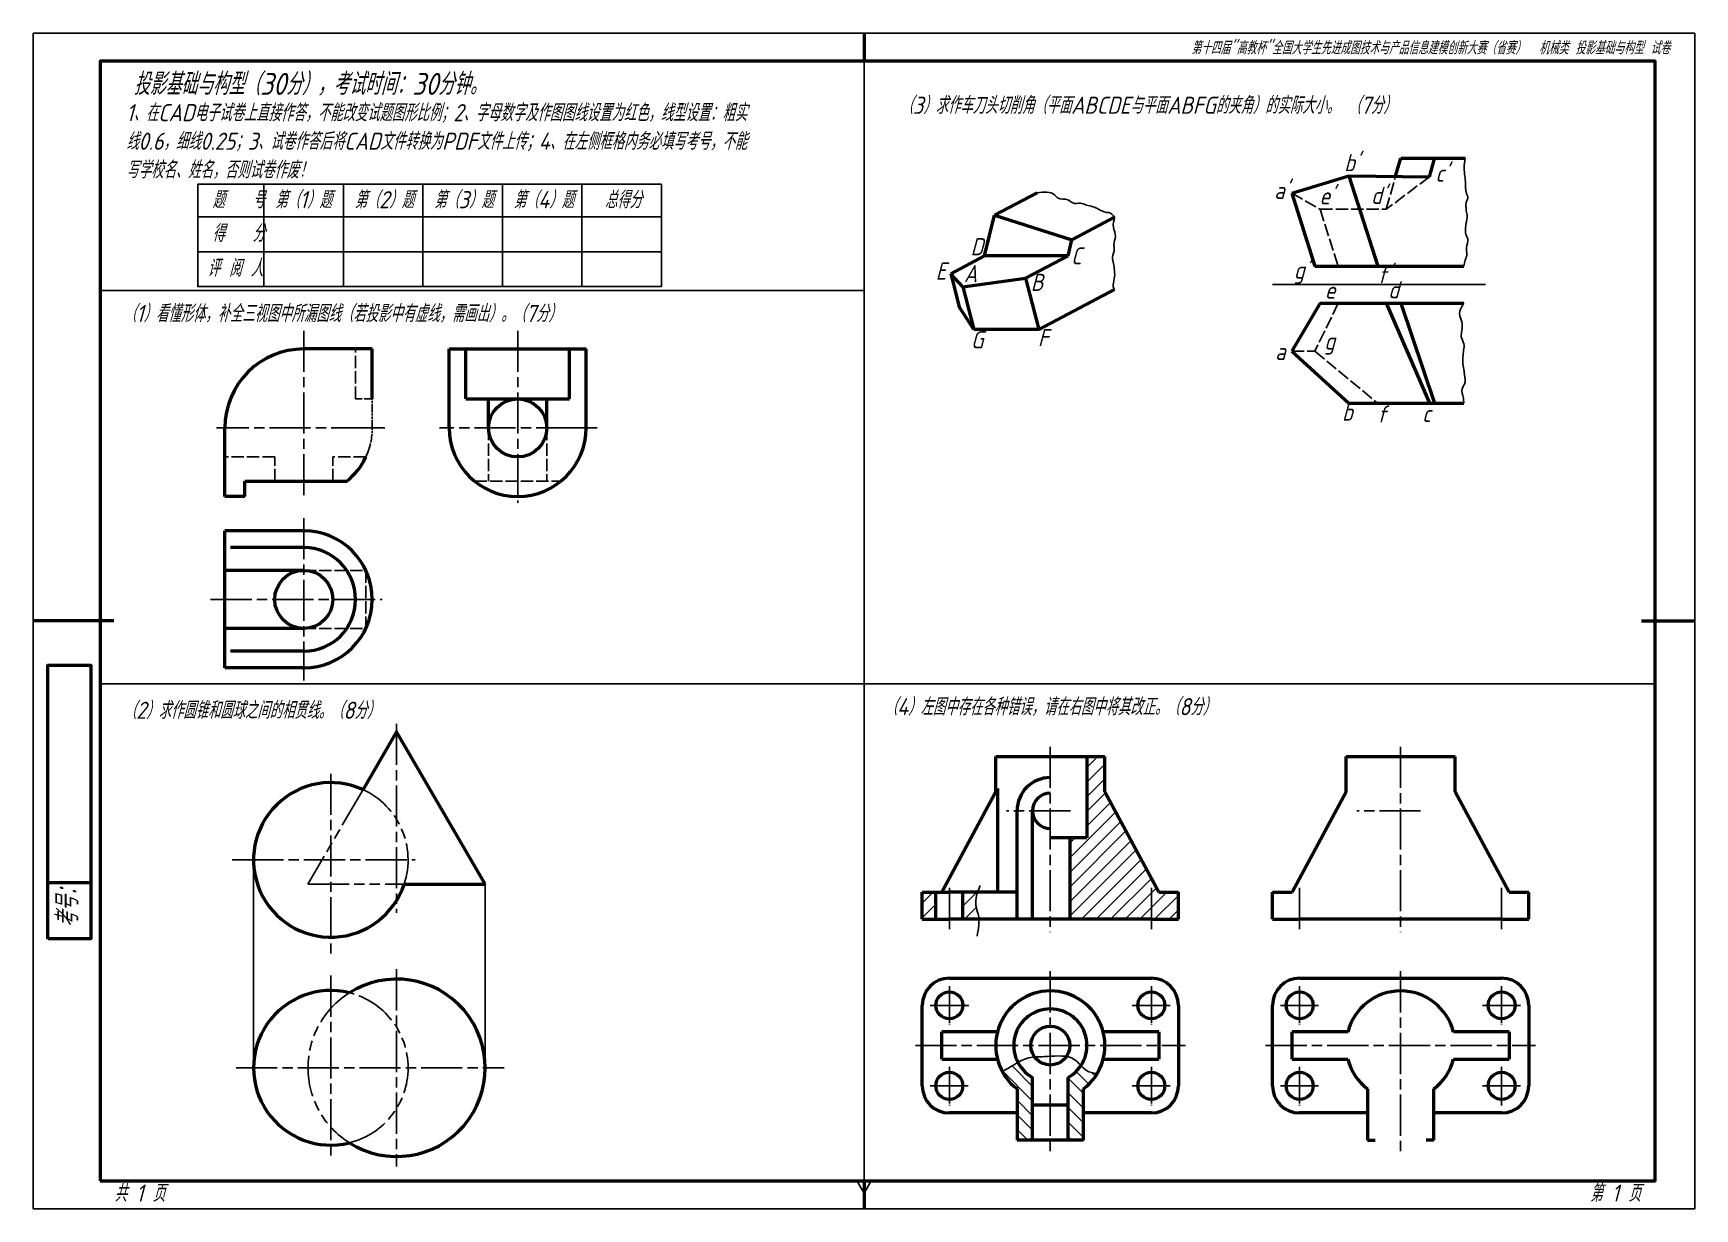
# Model space of a CAD drawing. Header units: millimetres. Extents: x 0 to 485, y 0 to 343.
import ezdxf

# ---------------------------------------------------------------- set-up
doc = ezdxf.new("R2010")
doc.units = ezdxf.units.MM
for name, pattern in [('AM_ISO02W050', [7.5, 6, -1.5]), ('AM_ISO08W050', [18, 12, -1.5, 3, -1.5]), ('AM_ISO09W050', [22.5, 12, -1.5, 3, -1.5, 3, -1.5])]:
    doc.linetypes.add(name, pattern=pattern)
for name, color, linetype, lineweight in [('AM_0', 7, 'Continuous', 50), ('AM_11', 3, 'AM_ISO09W050', 25), ('AM_3', 6, 'AM_ISO02W050', 25), ('AM_4', 3, 'Continuous', 25), ('AM_5', 3, 'Continuous', 25), ('AM_6', 2, 'Continuous', 35), ('AM_7', 4, 'AM_ISO08W050', 25), ('AM_8', 1, 'Continuous', 25)]:
    doc.layers.add(name, color=color, linetype=linetype, lineweight=lineweight)
doc.styles.add('样式 1', font='gbeitc.shx', dxfattribs={"height": 18, "bigfont": 'gbcbig.shx'})
doc.styles.add('样式 3', font='gbeitc.shx', dxfattribs={"bigfont": 'gbcbig.shx'})
pattern_1 = [(45, (-617.774, -391.257), (-2.133709, 2.133709), [])]

msp = doc.modelspace()

# ---------------------------------------------------------------- hatches: boundary and pattern name
at = {"layer": 'AM_8'}
h = msp.add_hatch(dxfattribs=at)
h.set_pattern_fill('ANSI31', color=10, scale=0.9504)
h.set_pattern_definition(pattern_1)
h.paths.add_polyline_path([(312.9, 121.66), (312.9, 131.98), (307.64, 131.98), (307.64, 108.22), (302.63, 108.22), (302.63, 84.46), (306.66, 84.46), (326.44, 84.46), (334.36, 84.46), (334.36, 92.38), (328.63, 92.38)])
h = msp.add_hatch(dxfattribs=at)
h.set_pattern_fill('ANSI31', color=10, scale=0.9504)
h.set_pattern_definition(pattern_1)
edge = h.paths.add_edge_path()
edge.add_spline(control_points=[(276.09, 84.46), (276.06, 84.96), (275.89, 86.31), (274.85, 88.91), (275.29, 91.06), (275.72, 92.38)], knot_values=[1.967052, 1.967052, 1.967052, 1.967052, 3.483385, 6.078621, 10.090158, 10.090158, 10.090158, 10.090158], degree=3, periodic=0)
edge.add_line((275.72, 92.38), (271.43, 92.38))
edge.add_line((271.43, 92.38), (271.43, 84.46))
edge.add_line((271.43, 84.46), (276.09, 84.46))
h.paths.add_polyline_path([(259.55, 84.46), (263.51, 84.46), (263.51, 92.38), (259.55, 92.38)])
h = msp.add_hatch(dxfattribs=at)
h.set_pattern_fill('ANSI31', color=10, scale=0.9504, angle=90)
h.set_pattern_definition([(135, (-617.774, -399.0078), (-2.133709, -2.133709), [])])
edge = h.paths.add_edge_path()
edge.add_arc((296.95, 47.62), 10.68, 207.4638, 240.9072, ccw=False)
edge.add_spline(control_points=[(287.47, 42.69), (286.67, 42.22), (285.18, 41.24), (283.65, 40.4), (282.93, 40.03)], knot_values=[1.826467, 1.826467, 1.826467, 1.826467, 3.57867, 5.114897, 5.114897, 5.114897, 5.114897], degree=3, periodic=0)
edge.add_arc((296.95, 47.62), 15.94, 208.4148, 232.4911)
edge.add_line((287.25, 34.97), (287.25, 20.03))
edge.add_line((287.25, 20.03), (291.76, 20.03))
edge.add_line((291.76, 20.03), (291.76, 32.7))
edge.add_line((291.76, 32.7), (291.76, 38.28))
edge = h.paths.add_edge_path()
edge.add_line((302.15, 32.7), (302.15, 20.03))
edge.add_line((302.15, 20.03), (306.66, 20.03))
edge.add_line((306.66, 20.03), (306.66, 34.97))
edge.add_arc((296.95, 47.62), 15.94, 307.5089, 329.1865)
edge.add_spline(control_points=[(310.65, 39.45), (309.5, 39.54), (307.72, 39.92), (306.4, 41.24), (305.89, 41.77)], knot_values=[17.418886, 17.418886, 17.418886, 17.418886, 19.541298, 20.891789, 20.891789, 20.891789, 20.891789], degree=3, periodic=0)
edge.add_arc((296.95, 47.62), 10.68, 299.0928, 326.8055, ccw=False)
edge.add_line((302.15, 38.28), (302.15, 32.7))

# ---------------------------------------------------------------- linework, layer by layer
at = {"layer": 'AM_0'}
for p, q in [((242.55, 343.03), (242.55, 334.87)), ((397.76, 301.3), (399.26, 306.55)), ((399.26, 306.55), (418.08, 306.55)), ((407.66, 301.18), (409.13, 306.35)), ((367.46, 296.37), (384.12, 301.47)), ((384.12, 301.47), (392.53, 275.09)), ((384.12, 301.47), (407.66, 301.18)), ((280.62, 289.9), (293.07, 296.44)), ((367.46, 296.37), (374.18, 275.09)), ((277.77, 278.06), (280.62, 289.9)), ((280.62, 289.9), (303.27, 282.79)), ((303.27, 282.79), (315.72, 289.33)), ((302.13, 278.06), (303.27, 282.79)), ((267.87, 272.86), (277.77, 278.06)), ((302.13, 278.06), (277.77, 278.06)), ((289.69, 271.52), (302.13, 278.06)), ((271.37, 269.05), (267.87, 272.86)), ((267.87, 272.86), (270.37, 263.2)), ((374.18, 275.09), (417.63, 275.09)), ((271.37, 269.05), (289.69, 271.52)), ((271.37, 269.05), (274.6, 256.57)), ((289.69, 271.52), (293.55, 256.57)), ((293.55, 256.57), (315.71, 268.21)), ((274.6, 256.57), (270.37, 263.2)), ((375.76, 264.24), (367.46, 250.24)), ((375.76, 264.24), (417.63, 264.24)), ((395.02, 264.24), (407.66, 235.08)), ((399.26, 264.24), (409.13, 235.08)), ((293.55, 256.57), (274.6, 256.57)), ((367.46, 250.24), (384.12, 235.08)), ((384.12, 235.08), (417.63, 235.08)), ((23.55, 171.52), (0, 171.52)), ((469.55, 171.52), (485.1, 171.52)), ((106.09, 139.16), (96.28, 122.31)), ((131.97, 94.72), (106.09, 139.16)), ((281.01, 131.98), (312.9, 131.98)), ((281.01, 121.66), (281.01, 131.98)), ((307.64, 131.98), (307.64, 108.22)), ((312.9, 121.66), (312.9, 131.98)), ((383.28, 131.98), (415.17, 131.98)), ((383.28, 121.66), (383.28, 131.98)), ((415.17, 121.66), (415.17, 131.98)), ((265.28, 92.38), (281.51, 122.59)), ((281.51, 122.59), (281.51, 92.38)), ((312.9, 121.66), (328.63, 92.38)), ((367.55, 92.38), (383.28, 121.66)), ((367.55, 92.38), (383.28, 121.66)), ((415.17, 121.66), (430.9, 92.38)), ((287.25, 84.46), (287.25, 116.13)), ((291.76, 84.46), (291.76, 116.13)), ((307.64, 108.22), (296.95, 108.22)), ((302.63, 108.22), (302.63, 84.46)), ((108.31, 94.72), (131.97, 94.72)), ((259.55, 92.38), (267.47, 92.38)), ((259.55, 84.46), (259.55, 92.38)), ((263.51, 84.46), (263.51, 92.38)), ((287.25, 92.38), (267.47, 92.38)), ((271.43, 84.46), (271.43, 92.38)), ((328.63, 92.38), (334.36, 92.38)), ((334.36, 84.46), (334.36, 92.38)), ((361.82, 92.38), (367.55, 92.38)), ((361.82, 84.46), (361.82, 92.38)), ((361.82, 92.38), (367.55, 92.38)), ((430.9, 92.38), (436.64, 92.38)), ((436.64, 84.46), (436.64, 92.38)), ((259.55, 84.46), (267.47, 84.46)), ((287.25, 84.46), (267.47, 84.46)), ((291.76, 84.46), (287.25, 84.46)), ((302.15, 84.46), (291.76, 84.46)), ((306.66, 84.46), (302.15, 84.46)), ((326.44, 84.46), (306.66, 84.46)), ((326.44, 84.46), (334.36, 84.46)), ((361.82, 84.46), (369.74, 84.46)), ((389.52, 84.46), (369.74, 84.46)), ((394.03, 84.46), (389.52, 84.46)), ((404.42, 84.46), (394.03, 84.46)), ((408.94, 84.46), (404.42, 84.46)), ((428.72, 84.46), (408.94, 84.46)), ((428.72, 84.46), (436.64, 84.46)), ((267.47, 67.28), (326.44, 67.28)), ((369.74, 67.28), (428.72, 67.28)), ((259.55, 35.87), (259.55, 59.36)), ((334.36, 59.36), (334.36, 35.87)), ((361.82, 35.87), (361.82, 59.36)), ((436.64, 59.36), (436.64, 35.87)), ((265.28, 43.66), (265.28, 51.58)), ((281.51, 51.58), (265.28, 51.58)), ((328.63, 51.58), (312.4, 51.58)), ((328.63, 51.58), (328.63, 43.66)), ((367.55, 43.66), (367.55, 51.58)), ((383.78, 51.58), (367.55, 51.58)), ((430.9, 51.58), (414.67, 51.58)), ((430.9, 51.58), (430.9, 43.66)), ((265.28, 43.66), (281.51, 43.66)), ((312.4, 43.66), (328.63, 43.66)), ((367.55, 43.66), (383.78, 43.66)), ((414.67, 43.66), (430.9, 43.66)), ((287.25, 34.97), (287.25, 20.03)), ((291.76, 32.7), (291.76, 38.28)), ((302.15, 32.7), (302.15, 38.28)), ((306.66, 20.03), (306.66, 34.97)), ((389.52, 34.97), (389.52, 20.03)), ((408.94, 20.03), (408.94, 34.97)), ((291.76, 20.03), (291.76, 32.7)), ((302.15, 30.23), (291.76, 30.23)), ((302.15, 20.03), (302.15, 32.7)), ((287.25, 27.95), (267.47, 27.95)), ((326.44, 27.95), (306.66, 27.95)), ((389.52, 27.95), (369.74, 27.95)), ((428.72, 27.95), (408.94, 27.95)), ((306.66, 20.03), (287.25, 20.03)), ((389.52, 20.03), (391.78, 20.03)), ((408.94, 20.03), (406.68, 20.03)), ((242.55, 8.17), (242.55, 0))]:
    msp.add_line(p, q, dxfattribs=at)
at = {"layer": 'AM_0', "ltscale": 0.3}
for p, q in [((98.99, 250.9), (78.99, 250.9)), ((98.99, 236.33), (98.99, 250.9)), ((121.44, 227.86), (121.44, 250.9)), ((121.44, 250.9), (161.44, 250.9)), ((126.32, 236.33), (126.32, 250.9)), ((156.56, 236.33), (156.56, 250.9)), ((161.44, 227.86), (161.44, 250.9)), ((126.32, 236.33), (156.56, 236.33)), ((132.96, 227.86), (132.96, 236.33)), ((149.92, 227.86), (149.92, 236.33)), ((55.94, 207.86), (55.94, 227.86)), ((61.8, 207.86), (61.8, 212.31)), ((61.8, 212.31), (91.57, 212.31)), ((61.8, 207.86), (55.94, 207.86)), ((78.99, 197.82), (55.94, 197.82)), ((55.94, 157.82), (55.94, 197.82)), ((78.99, 192.94), (57.56, 192.94)), ((78.99, 186.3), (55.94, 186.3)), ((78.99, 169.34), (55.94, 169.34)), ((78.99, 162.7), (57.56, 162.7)), ((78.99, 157.82), (55.94, 157.82))]:
    msp.add_line(p, q, dxfattribs=at)
at = {"layer": 'AM_0', "color": 0}
msp.add_line((4.23, 95.22), (16.86, 95.22), dxfattribs=at)
for points in [[(19.55, 8.17), (473.55, 8.17), (473.55, 334.87), (19.55, 334.87)], [(4.23, 78.8), (4.23, 158.61), (16.86, 158.61), (16.86, 78.8)]]:
    msp.add_lwpolyline(points, close=True, dxfattribs=at)
at = {"layer": 'AM_0', "ltscale": 0.3}
for centre in [(141.44, 227.86), (78.99, 177.82)]:
    msp.add_circle(centre, 8.48, dxfattribs=at)
at = {"layer": 'AM_0'}
for centre, radius in [((267.47, 59.36), 3.96), ((326.44, 59.36), 3.96), ((369.74, 59.36), 3.96), ((428.72, 59.36), 3.96), ((296.95, 47.62), 5.68), ((267.47, 35.87), 3.96), ((326.44, 35.87), 3.96), ((369.74, 35.87), 3.96), ((428.72, 35.87), 3.96)]:
    msp.add_circle(centre, radius, dxfattribs=at)
at = {"layer": 'AM_0', "ltscale": 0.3}
for centre, radius, start, end in [((78.99, 227.86), 23.05, 90, 180), ((141.44, 227.86), 20, 180, 0), ((78.99, 227.86), 20, 308.9686, 334.9181), ((78.99, 177.82), 20, 270, 90), ((78.99, 177.82), 15.12, 270, 90)]:
    msp.add_arc(centre, radius, start, end, dxfattribs=at)
at = {"layer": 'AM_0'}
for centre, radius, start, end in [((86.88, 101.8), 22.56, 65.3963, 341.7202), ((296.95, 116.13), 9.71, 90, 180), ((296.95, 116.13), 5.19, 90, 180), ((296.95, 116.13), 5.19, 180, 270), ((86.88, 41.13), 22.56, 76.0991, 283.9009), ((106.09, 41.13), 25.88, 237.815, 122.185), ((267.47, 59.36), 7.92, 90, 180), ((296.95, 47.62), 15.94, 307.5089, 232.4911), ((326.44, 59.36), 7.92, 0, 90), ((369.74, 59.36), 7.92, 90, 180), ((399.23, 47.62), 15.94, 14.3804, 165.6196), ((428.72, 59.36), 7.92, 0, 90), ((296.95, 47.62), 10.68, 299.0928, 240.9072), ((399.23, 47.62), 15.94, 194.3804, 232.4911), ((399.23, 47.62), 15.94, 307.5089, 345.6196), ((267.47, 35.87), 7.92, 180, 270), ((326.44, 35.87), 7.92, 270, 0), ((369.74, 35.87), 7.92, 180, 270), ((428.72, 35.87), 7.92, 270, 0)]:
    msp.add_arc(centre, radius, start, end, dxfattribs=at)
at = {"layer": 'AM_11', "ltscale": 0.2}
msp.add_line((98.99, 227.86), (98.99, 236.33), dxfattribs=at)
at = {"layer": 'AM_11'}
for p, q in [((96.28, 122.31), (80.21, 94.72)), ((80.21, 94.72), (108.31, 94.72))]:
    msp.add_line(p, q, dxfattribs=at)
at = {"layer": 'AM_11', "ltscale": 0.2}
msp.add_arc((78.99, 227.86), 20, 334.9181, 360, dxfattribs=at)
at = {"layer": 'AM_11'}
for centre, radius, start, end in [((78.99, 227.86), 20, 334.9181, 345.2066), ((86.88, 101.8), 22.56, 341.7202, 65.3963), ((106.09, 41.13), 25.88, 122.332, 237.815), ((86.88, 41.13), 22.56, 283.9009, 76.0991)]:
    msp.add_arc(centre, radius, start, end, dxfattribs=at)
at = {"layer": 'AM_3', "ltscale": 0.6}
for p, q in [((395.02, 291.65), (397.76, 301.3)), ((407.66, 301.18), (395.02, 291.65)), ((367.46, 296.37), (375.76, 291.65)), ((375.76, 291.65), (395.02, 291.65)), ((375.76, 291.65), (380.99, 275.09)), ((380.99, 264.24), (374.18, 250.24)), ((94.11, 236.33), (94.11, 250.9)), ((367.46, 250.24), (374.18, 250.24)), ((374.18, 250.24), (392.53, 235.08)), ((132.96, 227.86), (132.96, 212.31)), ((149.92, 227.86), (149.92, 212.31)), ((70.51, 219.38), (55.94, 219.38)), ((70.51, 212.31), (70.51, 219.38)), ((97.1, 219.38), (87.47, 219.38)), ((87.47, 212.31), (87.47, 219.38)), ((128.86, 212.31), (154.02, 212.31)), ((78.99, 186.3), (97.1, 186.3)), ((97.1, 186.3), (97.1, 169.34)), ((78.99, 169.34), (97.1, 169.34))]:
    msp.add_line(p, q, dxfattribs=at)
at = {"layer": 'AM_3', "ltscale": 0.4}
msp.add_line((98.99, 236.33), (94.11, 236.33), dxfattribs=at)
at = {"layer": 'AM_4'}
for p, q in [((242.55, 259.23), (242.55, 334.87)), ((67.36, 298.98), (67.36, 269.09)), ((90.57, 298.98), (90.57, 269.09)), ((113.78, 298.98), (113.78, 269.09)), ((136.99, 298.98), (136.99, 269.09)), ((160.2, 298.98), (160.2, 269.09)), ((183.41, 298.98), (183.41, 269.09)), ((48.05, 279.26), (183.41, 279.26)), ((19.55, 268.01), (242.55, 268.01)), ((183.41, 269.09), (48.05, 269.09)), ((361.8, 269.7), (424.03, 269.7)), ((242.55, 259.23), (242.55, 8.17)), ((19.55, 153.23), (473.55, 153.23)), ((64.32, 101.8), (64.32, 41.13)), ((131.97, 94.72), (131.97, 41.13)), ((240.47, 8.17), (242.55, 4.57)), ((244.63, 8.17), (242.55, 4.57))]:
    msp.add_line(p, q, dxfattribs=at)
msp.add_lwpolyline([(0, 0), (485.1, 0), (485.1, 343.03), (0, 343.03)], close=True, dxfattribs=at)
for points in [[(183.41, 289.43), (48.05, 289.43), (48.05, 298.98), (183.41, 298.98)], [(160.2, 269.09), (48.05, 269.09), (48.05, 289.43), (183.41, 289.43)]]:
    msp.add_lwpolyline(points, dxfattribs=at)
msp.add_spline([(276.42, 94.32), (275.23, 88.46), (275.89, 85.95), (275.59, 79.55)], degree=3, dxfattribs=at)
msp.add_open_spline([(282.93, 40.03), (283.65, 40.4), (285.94, 41.65), (289.94, 44.53), (296.52, 44.2), (303.65, 45.24), (306.87, 40.11), (309.5, 39.54), (310.65, 39.45)], degree=3, knots=[1.826467, 1.826467, 1.826467, 1.826467, 3.362695, 6.757251, 10.774634, 15.749387, 18.769377, 20.891789, 20.891789, 20.891789, 20.891789], dxfattribs=at)
at = {"layer": 'AM_5', "color": 0}
for p, q in [((48.05, 269.09), (48.05, 279.26)), ((160.2, 279.26), (160.2, 269.09)), ((242.55, 8.17), (242.55, 0))]:
    msp.add_line(p, q, dxfattribs=at)
at = {"layer": 'AM_5'}
for p, q in [((394.24, 275.09), (392.53, 275.09)), ((394.24, 275.09), (392.53, 275.09)), ((98.99, 227.86), (102.62, 227.86)), ((158.83, 227.86), (164.67, 227.86)), ((61.03, 101.8), (58.12, 101.8))]:
    msp.add_line(p, q, dxfattribs=at)
for points in [[(418.08, 306.55), (417.76, 303.72), (417.97, 301.36), (418.13, 299.8), (418.46, 296.31), (418.81, 294.83), (418.48, 293.92), (418.35, 293.41), (418.3, 292.47), (418.4, 291.26), (418.64, 289.59), (418.46, 288.22), (418.38, 287.71), (418.43, 283.91), (418.84, 282.95), (418.43, 280.47), (418.57, 278.55), (418.09, 276.83), (417.63, 275.09)], [(293.07, 296.44), (298.27, 295.78), (299.21, 294.88), (302.09, 294.45), (303.51, 293.5), (305.75, 293.42), (307.21, 292.99), (308.88, 292.56), (310.69, 291.87), (313.31, 290.76), (314.04, 290.71), (315.72, 289.33)], [(315.72, 289.33), (315.37, 286.46), (315.97, 283.67), (315.5, 281.39), (315.63, 280.14), (315.07, 277.65), (315.37, 275.81), (315.67, 273.87), (315.63, 271.38), (315.33, 269.06), (315.71, 268.21)], [(417.63, 264.24), (416.44, 261.2), (417.06, 258.79), (417.13, 256.32), (416.92, 254.46), (417.68, 252.4), (417.61, 250.54), (417.4, 248.55), (417.4, 246.49), (417.75, 244.42), (417.88, 243.32), (417.88, 240.64), (417.2, 239.34), (417.54, 236.59), (417.63, 235.08)]]:
    msp.add_spline(points, degree=3, dxfattribs=at)
at = {"layer": 'AM_7'}
for p, q in [((78.99, 256.22), (78.99, 207.09)), ((141.44, 256.22), (141.44, 205.96)), ((98.99, 227.86), (53.49, 227.86)), ((158.83, 227.86), (118.59, 227.86)), ((78.99, 201.52), (78.99, 154.2)), ((51.79, 177.82), (101.83, 177.82)), ((106.09, 141.52), (106.09, 86.36)), ((296.95, 134.8), (296.95, 80.7)), ((399.23, 134.8), (399.23, 80.7)), ((86.88, 126.95), (86.88, 73.04)), ((302.8, 116.13), (284.14, 116.13)), ((405.07, 116.13), (386.41, 116.13)), ((61.03, 101.8), (111.55, 101.8)), ((267.47, 81.61), (267.47, 94.17)), ((326.44, 81.61), (326.44, 94.17)), ((369.74, 81.61), (369.74, 94.17)), ((369.74, 81.61), (369.74, 94.17)), ((428.72, 81.61), (428.72, 94.17)), ((428.72, 81.61), (428.72, 94.17)), ((86.88, 68.02), (86.88, 14.24)), ((106.09, 69.89), (106.09, 12.37)), ((296.95, 69.31), (296.95, 16.69)), ((399.23, 69.31), (399.23, 16.69)), ((267.47, 64.93), (267.47, 57.18)), ((326.44, 64.93), (326.44, 57.18)), ((369.74, 64.93), (369.74, 57.18)), ((428.72, 64.93), (428.72, 57.18)), ((261.89, 59.36), (269.96, 59.36)), ((269.96, 59.36), (273.19, 59.36)), ((320.87, 59.36), (328.94, 59.36)), ((364.16, 59.36), (372.23, 59.36)), ((423.14, 59.36), (431.21, 59.36)), ((257.54, 47.62), (336.37, 47.62)), ((359.81, 47.62), (438.64, 47.62)), ((59.26, 41.13), (137.48, 41.13)), ((267.47, 41.45), (267.47, 33.7)), ((326.44, 41.45), (326.44, 33.7)), ((369.74, 41.45), (369.74, 33.7)), ((428.72, 41.45), (428.72, 33.7)), ((261.89, 35.87), (269.96, 35.87)), ((320.87, 35.87), (328.94, 35.87)), ((364.16, 35.87), (372.23, 35.87)), ((423.14, 35.87), (431.21, 35.87))]:
    msp.add_line(p, q, dxfattribs=at)
at = {"layer": 'AM_7', "ltscale": 0.25}
for p, q in [((328.94, 59.36), (332.16, 59.36)), ((267.47, 57.18), (267.47, 53.64)), ((326.44, 57.18), (326.44, 53.64)), ((269.96, 35.87), (273.19, 35.87)), ((328.94, 35.87), (332.16, 35.87)), ((267.47, 33.7), (267.47, 30.15)), ((326.44, 33.7), (326.44, 30.15))]:
    msp.add_line(p, q, dxfattribs=at)
at = {"layer": 'AM_7', "lineweight": -3, "ltscale": 0.25}
for p, q in [((372.23, 59.36), (375.46, 59.36)), ((431.21, 59.36), (434.44, 59.36)), ((369.74, 57.18), (369.74, 53.64)), ((428.72, 57.18), (428.72, 53.64)), ((372.23, 35.87), (375.46, 35.87)), ((431.21, 35.87), (434.44, 35.87)), ((369.74, 33.7), (369.74, 30.15))]:
    msp.add_line(p, q, dxfattribs=at)
at = {"layer": 'AM_7', "color": 0, "ltscale": 1.1}
msp.add_line((428.72, 33.7), (428.72, 30.15), dxfattribs=at)

# ---------------------------------------------------------------- texts
at = {"layer": 'AM_6'}
for s, style, p in [('（3）求作车刀头切削角（平面ABCDE与平面ABFG的夹角）的实际大小。 （7分）', '样式 1', (253.23, 319.52)), ("b'", '样式 3', (382.76, 302.78)), ("c'", '样式 3', (409.38, 299.68)), ("a'", '样式 3', (362.33, 294.68)), ("e'", '样式 3', (375.52, 293.08)), ("d'", '样式 3', (390.59, 293.22)), ('D', '样式 3', (273.66, 278.25)), ('C', '样式 3', (303, 275.57)), ("g'", '样式 3', (368.06, 271.42)), ('E', '样式 3', (263.47, 271.13)), ('A', '样式 3', (271.72, 270.38)), ('B', '样式 3', (291.23, 267.84)), ("f'", '样式 3', (392.53, 270.08)), ('e', '样式 3', (377.1, 265.55)), ('d', '样式 3', (395.61, 265.69)), ('（1）看懂形体，补全三视图中所漏图线（若投影中有虚线，需画出）。（7分）', '样式 1', (26.44, 258.76)), ('G', '样式 3', (273.77, 251.08)), ('F', '样式 3', (293.34, 251.71)), ('g', '样式 3', (376.94, 250.74)), ('a', '样式 3', (362.6, 247.66)), ('b', '样式 3', (382.12, 229.97)), ('f', '样式 3', (392.36, 229.39)), ('c', '样式 3', (405.51, 229.54)), ('（2）求作圆锥和圆球之间的相贯线。（8分）', '样式 1', (26.44, 142.97)), ('（4）左图中存在各种错误，请在右图中将其改正。（8分）', '样式 1', (248.6, 144.01))]:
    msp.add_text(s, height=5, dxfattribs=dict(at, style=style)).set_placement(p)
at = {"layer": 'AM_6', "attachment_point": 1, "style": '样式 1'}
for s, insert, char_height, width in [('{\\H0.875x;第十四届"高教杯"全国大学生先进成图技术与产品信息建模创新大赛（省赛） \\C0; \\C2;机械类 投影基础与构型 试卷}', (338.09, 340.66), 4.329, 157.1037), ('投影基础与构型（30分），考试时间：30分钟。', (29.33, 331.45), 6.4, 324.8879), ('1、在CAD电子试卷上直接作答，不能改变试题图形比例；2、字母数字及作图图线设置为红色，线型设置：粗实\\P线0.6，细线0.25；3、试卷作答后将CAD文件转换为PDF文件上传；4、在左侧框格内务必填写考号，不能\\P写学校名、姓名，否则试卷作废！', (27.14, 322.36), 5, 324.8879), ('题   号', (52.25, 296.96), 5, 253.8186), ('第（1）题', (70.58, 296.96), 5, 253.8186), ('第（2）题', (93.79, 296.96), 5, 253.8186), ('第（3）题', (117, 296.96), 5, 253.8186), ('第（4）题', (140.21, 296.96), 5, 253.8186), ('总得分', (166.85, 296.96), 5, 253.8186), ('得   分', (52.25, 287.16), 5, 253.8186), ('评 阅 人', (50.83, 277.01), 5, 253.8186), ('共 1 页', (23.69, 7.07), 5, 38.9576), ('第 1 页', (454.51, 7.07), 5, 38.9576)]:
    msp.add_mtext(s, dxfattribs=dict(at, insert=insert, char_height=char_height, width=width))
at = {"layer": 'AM_6', "insert": (6.81, 81.99), "char_height": 6.4, "width": 324.8879, "attachment_point": 1, "rotation": 90, "style": '样式 1'}
msp.add_mtext('考号：', dxfattribs=at)

doc.saveas('drawing.dxf')
